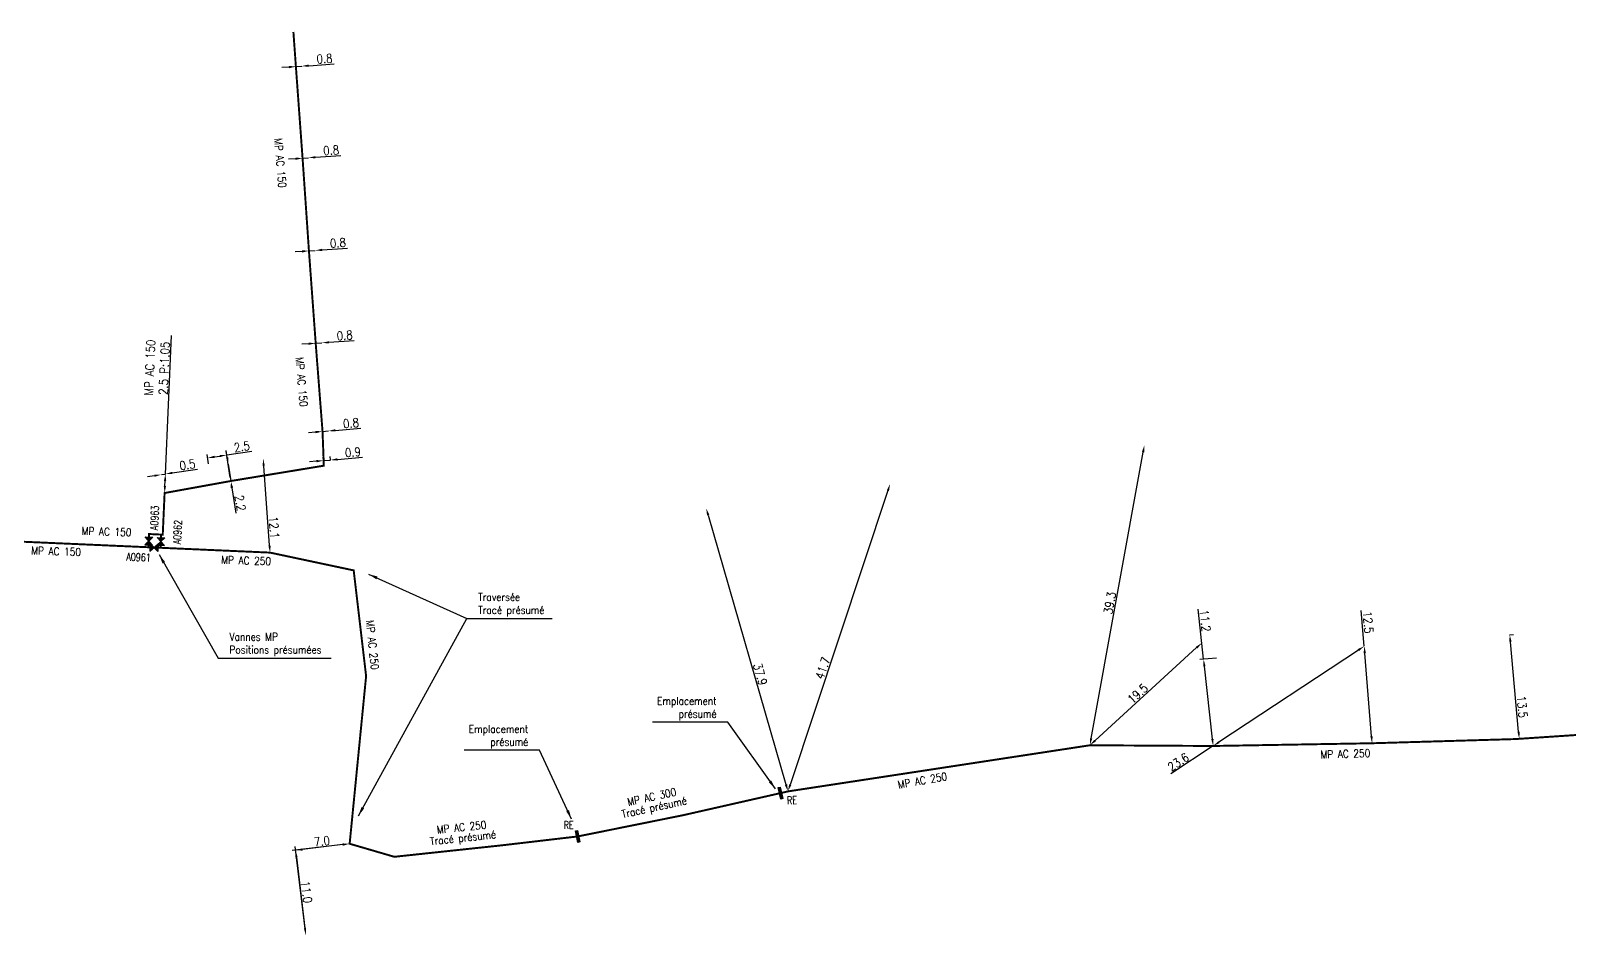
# Model space of a CAD drawing. Header units: millimetres. Extents: x 184000 to 185000, y 128000 to 129000.
# Drawn here: x 184801.1 to 185000.1, y 128883.7 to 129000.1 of the extents above; entities that cross this region are included whole.
import ezdxf
from ezdxf.enums import TextEntityAlignment as Align

# ---------------------------------------------------------------- set-up
doc = ezdxf.new("R2010")
doc.units = ezdxf.units.MM
doc.header["$PDMODE"] = 34
doc.layers.get('0').update_dxf_attribs({"linetype": 'CONTINUOUS'})
doc.layers.get('DEFPOINTS').update_dxf_attribs({"linetype": 'CONTINUOUS'})
for name, color, linetype in [('G_120', 4, 'CONTINUOUS'), ('G_300', 7, 'CONTINUOUS'), ('G_340', 7, 'CONTINUOUS')]:
    doc.layers.add(name, color=color, linetype=linetype)
doc.styles.get("Standard").update_dxf_attribs({"font": 'romans.shx', "width": 0.85})
doc.linetypes.add('G_typB_AP', pattern='A,5,-0.3,["o",Standard,S=1.5,R=0,X=0,Y=-0.5],-1.65', length=6.95)
doc.dimstyles.get("Standard").update_dxf_attribs({"dimtxt": 1.5, "dimasz": 1.2, "dimexe": 0.625, "dimexo": 0.625, "dimgap": 0.25, "dimtad": 1, "dimdec": 1, "dimzin": 0, "dimdsep": 46, "dimtxsty": 'Standard', "dimcen": -0.5, "dimadec": 0, "dimazin": 0, "dimtfac": 1, "dimtdec": 1, "dimtmove": 0, "dimatfit": 3, "dimfxl": 0, "dimtolj": 1, "dimtzin": 0, "dimarcsym": 0})

# ---------------------------------------------------------------- blocks, each defined once
blk = doc.blocks.new('G_300_04')
at = {"linetype": 'Continuous'}
h = blk.add_hatch(color=0, dxfattribs=at)
h.paths.add_polyline_path([(-0.5, 0.5), (-0.5, -0.5), (0, 0)])
h.paths.add_polyline_path([(0.5, 0.5), (0, 0), (0.5, -0.5)])
at = {"color": 0, "linetype": 'Continuous', "flags": 128}
blk.add_lwpolyline([(-0.5, -0.5), (0.5, 0.5), (0.5, -0.5), (-0.5, 0.5)], close=True, dxfattribs=at)
at = {"color": 0, "linetype": 'Continuous', "width": 0.75}
blk.add_attdef('NUM', text='', height=1, dxfattribs=at).set_placement((0, 1.78), align=Align.MIDDLE_CENTER)
at = {"color": 0, "linetype": 'Continuous', "width": 0.75, "flags": 3}
for tag, p in [('DEF_LEG', (0, -5)), ('DEF_COUP', (0, -7.5)), ('DEF_TYPE', (0, -10))]:
    blk.add_attdef(tag, text='', height=1.2, dxfattribs=at).set_placement(p, align=Align.MIDDLE)
blk = doc.blocks.new('G_340_17')
at = {"linetype": 'Continuous'}
blk.add_hatch(color=0, dxfattribs=at).paths.add_polyline_path([(0.125, 0.75), (-0.125, 0.75), (-0.125, -0.75), (0.125, -0.75)])
at = {"color": 0, "linetype": 'Continuous'}
blk.add_lwpolyline([(-0.125, 0.75), (0.125, 0.75), (0.125, -0.75), (-0.125, -0.75)], close=True, dxfattribs=at)
at = {"color": 0, "linetype": 'Continuous', "width": 0.75}
for tag, height, flags, p in [('RE', 1, 8, (0, 2.5)), ('DEF_LEG', 1.2, 3, (0, -5)), ('DEF_COUP', 1.2, 3, (0, -7.5)), ('DEF_TYPE', 1.2, 3, (0, -10))]:
    blk.add_attdef(tag, text='', height=height, dxfattribs=dict(at, flags=flags)).set_placement(p, align=Align.MIDDLE)
blk = doc.blocks.new('*D260')
at = {"layer": 'DEFPOINTS', "color": 0, "linetype": 'Continuous', "transparency": 16777216}
for p in [(184835.2, 128995.53), (184835.95, 128995.59), (184835.95, 128995.59)]:
    blk.add_point(p, dxfattribs=at)
at = {"layer": 'G_120', "color": 0, "linetype": 'Continuous', "lineweight": -2, "transparency": 16777216}
for p, q in [((184836.85, 128995.65), (184840.12, 128995.89)), ((184834.31, 128995.47), (184833.41, 128995.4)), ((184835.2, 128995.53), (184835.95, 128995.59))]:
    blk.add_line(p, q, dxfattribs=at)
at = {"layer": 'G_120', "color": 0, "linetype": 'Continuous', "transparency": 16777216}
for points in [[(184836.84, 128995.8), (184836.86, 128995.5), (184835.95, 128995.59)], [(184834.29, 128995.62), (184834.32, 128995.32), (184835.2, 128995.53)]]:
    blk.add_solid(points, dxfattribs=at)
at = {"layer": 'G_120', "color": 0, "linetype": 'Continuous', "transparency": 16777216, "insert": (184838.88, 128996.55), "char_height": 1.125, "attachment_point": 5, "rotation": 4.1729}
blk.add_mtext('\\A1;0.8', dxfattribs=at)
blk = doc.blocks.new('*D261')
at = {"layer": 'DEFPOINTS', "color": 0, "linetype": 'Continuous', "transparency": 16777216}
for p in [(184836.81, 128983.79), (184836.81, 128983.79), (184836.06, 128983.73)]:
    blk.add_point(p, dxfattribs=at)
at = {"layer": 'G_120', "color": 0, "linetype": 'Continuous', "lineweight": -2, "transparency": 16777216}
for p, q in [((184836.06, 128983.73), (184836.81, 128983.79)), ((184837.71, 128983.85), (184840.98, 128984.09)), ((184835.17, 128983.67), (184834.27, 128983.6))]:
    blk.add_line(p, q, dxfattribs=at)
at = {"layer": 'G_120', "color": 0, "linetype": 'Continuous', "transparency": 16777216}
for points in [[(184835.16, 128983.82), (184835.18, 128983.52), (184836.06, 128983.73)], [(184837.7, 128984), (184837.72, 128983.71), (184836.81, 128983.79)]]:
    blk.add_solid(points, dxfattribs=at)
at = {"layer": 'G_120', "color": 0, "linetype": 'Continuous', "transparency": 16777216, "insert": (184839.74, 128984.75), "char_height": 1.125, "attachment_point": 5, "rotation": 4.1729}
blk.add_mtext('\\A1;0.8', dxfattribs=at)
blk = doc.blocks.new('*D262')
at = {"layer": 'DEFPOINTS', "color": 0, "linetype": 'Continuous', "transparency": 16777216}
for p in [(184836.88, 128971.8), (184837.68, 128971.86), (184837.68, 128971.86)]:
    blk.add_point(p, dxfattribs=at)
at = {"layer": 'G_120', "color": 0, "linetype": 'Continuous', "lineweight": -2, "transparency": 16777216}
for p, q in [((184836.88, 128971.8), (184837.68, 128971.86)), ((184838.58, 128971.93), (184841.85, 128972.17)), ((184835.99, 128971.74), (184835.09, 128971.67))]:
    blk.add_line(p, q, dxfattribs=at)
at = {"layer": 'G_120', "color": 0, "linetype": 'Continuous', "transparency": 16777216}
for points in [[(184835.98, 128971.89), (184836, 128971.59), (184836.88, 128971.8)], [(184838.57, 128972.08), (184838.59, 128971.78), (184837.68, 128971.86)]]:
    blk.add_solid(points, dxfattribs=at)
at = {"layer": 'G_120', "color": 0, "linetype": 'Continuous', "transparency": 16777216, "insert": (184840.61, 128972.83), "char_height": 1.125, "attachment_point": 5, "rotation": 4.1729}
blk.add_mtext('\\A1;0.8', dxfattribs=at)
blk = doc.blocks.new('*D264')
at = {"layer": 'DEFPOINTS', "color": 0, "linetype": 'Continuous', "transparency": 16777216}
for p in [(184830.99, 128945.02), (184830.99, 128945.02), (184831.87, 128932.95)]:
    blk.add_point(p, dxfattribs=at)
at = {"layer": 'G_120', "color": 0, "linetype": 'Continuous', "lineweight": -2, "transparency": 16777216}
blk.add_line((184831.81, 128933.85), (184831.06, 128944.12), dxfattribs=at)
at = {"layer": 'G_120', "color": 0, "linetype": 'Continuous', "transparency": 16777216}
for points in [[(184831.21, 128944.13), (184830.91, 128944.11), (184830.99, 128945.02)], [(184831.96, 128933.86), (184831.66, 128933.84), (184831.87, 128932.95)]]:
    blk.add_solid(points, dxfattribs=at)
at = {"layer": 'G_120', "color": 0, "linetype": 'Continuous', "transparency": 16777216, "insert": (184832.39, 128936.19), "char_height": 1.125, "attachment_point": 5, "rotation": 274.1586}
blk.add_mtext('\\A1;12.1', dxfattribs=at)
blk = doc.blocks.new('*D265')
at = {"layer": 'DEFPOINTS', "color": 0, "linetype": 'Continuous', "transparency": 16777216}
for p in [(184817.89, 128942.99), (184817.89, 128942.99), (184818.4, 128943.06)]:
    blk.add_point(p, dxfattribs=at)
at = {"layer": 'G_120', "color": 0, "linetype": 'Continuous', "lineweight": -2, "transparency": 16777216}
for p, q in [((184817, 128942.85), (184816.11, 128942.71)), ((184817.89, 128942.99), (184818.4, 128943.06)), ((184819.29, 128943.2), (184822.53, 128943.7))]:
    blk.add_line(p, q, dxfattribs=at)
at = {"layer": 'G_120', "color": 0, "linetype": 'Continuous', "transparency": 16777216}
for points in [[(184816.98, 128943), (184817.02, 128942.7), (184817.89, 128942.99)], [(184819.27, 128943.35), (184819.32, 128943.05), (184818.4, 128943.06)]]:
    blk.add_solid(points, dxfattribs=at)
at = {"layer": 'G_120', "color": 0, "linetype": 'Continuous', "transparency": 16777216, "insert": (184821.24, 128944.26), "char_height": 1.125, "attachment_point": 5, "rotation": 8.7278}
blk.add_mtext('\\A1;0.5', dxfattribs=at)
blk = doc.blocks.new('*D266')
at = {"layer": 'DEFPOINTS', "color": 0, "linetype": 'Continuous', "transparency": 16777216}
for p in [(184818.4, 128943.06), (184818.4, 128943.06), (184818.3, 128940.62)]:
    blk.add_point(p, dxfattribs=at)
at = {"layer": 'G_120', "color": 0, "linetype": 'Continuous', "lineweight": -2, "transparency": 16777216}
for p, q in [((184818.4, 128943.06), (184819.19, 128960.92)), ((184818.34, 128941.52), (184818.36, 128942.17))]:
    blk.add_line(p, q, dxfattribs=at)
at = {"layer": 'G_120', "color": 0, "linetype": 'Continuous', "transparency": 16777216}
for points in [[(184818.21, 128942.17), (184818.51, 128942.16), (184818.4, 128943.06)], [(184818.19, 128941.52), (184818.48, 128941.51), (184818.3, 128940.62)]]:
    blk.add_solid(points, dxfattribs=at)
at = {"layer": 'G_120', "color": 0, "linetype": 'Continuous', "transparency": 16777216, "insert": (184817.32, 128956.73), "char_height": 1.125, "attachment_point": 5, "rotation": 87.4781}
blk.add_mtext('\\A1;MP AC 150\\P2.5 P:1.05', dxfattribs=at)
blk = doc.blocks.new('*D267')
at = {"layer": 'DEFPOINTS', "color": 0, "linetype": 'Continuous', "transparency": 16777216}
for p in [(184823.84, 128945.14), (184824.03, 128943.93), (184826.83, 128942.17)]:
    blk.add_point(p, dxfattribs=at)
at = {"layer": 'G_120', "color": 0, "linetype": 'Continuous', "lineweight": -2, "transparency": 16777216}
for p, q in [((184826.76, 128942.63), (184826.23, 128945.99)), ((184826.31, 128945.52), (184829.54, 128946.03)), ((184823.95, 128944.39), (184823.76, 128945.6)), ((184824.73, 128945.28), (184825.42, 128945.38))]:
    blk.add_line(p, q, dxfattribs=at)
at = {"layer": 'G_120', "color": 0, "linetype": 'Continuous', "transparency": 16777216}
for points in [[(184824.7, 128945.42), (184824.75, 128945.13), (184823.84, 128945.14)], [(184825.39, 128945.53), (184825.44, 128945.24), (184826.31, 128945.52)]]:
    blk.add_solid(points, dxfattribs=at)
at = {"layer": 'G_120', "color": 0, "linetype": 'Continuous', "transparency": 16777216, "insert": (184828.25, 128946.59), "char_height": 1.125, "attachment_point": 5, "rotation": 8.9206}
blk.add_mtext('\\A1;2.5', dxfattribs=at)
blk = doc.blocks.new('*D268')
at = {"layer": 'DEFPOINTS', "color": 0, "linetype": 'Continuous', "transparency": 16777216}
for p in [(184826.5, 128944.32), (184826.5, 128944.32), (184826.83, 128942.17)]:
    blk.add_point(p, dxfattribs=at)
at = {"layer": 'G_120', "color": 0, "linetype": 'Continuous', "lineweight": -2, "transparency": 16777216}
for p, q in [((184826.36, 128945.2), (184826.22, 128946.09)), ((184826.5, 128944.32), (184826.83, 128942.17)), ((184826.97, 128941.28), (184827.48, 128938.04))]:
    blk.add_line(p, q, dxfattribs=at)
at = {"layer": 'G_120', "color": 0, "linetype": 'Continuous', "transparency": 16777216}
for points in [[(184826.5, 128945.23), (184826.21, 128945.18), (184826.5, 128944.32)], [(184827.12, 128941.31), (184826.82, 128941.26), (184826.83, 128942.17)]]:
    blk.add_solid(points, dxfattribs=at)
at = {"layer": 'G_120', "color": 0, "linetype": 'Continuous', "transparency": 16777216, "insert": (184828.04, 128939.33), "char_height": 1.125, "attachment_point": 5, "rotation": 278.9206}
blk.add_mtext('\\A1;2.2', dxfattribs=at)
blk = doc.blocks.new('*D269')
at = {"layer": 'DEFPOINTS', "color": 0, "linetype": 'Continuous', "transparency": 16777216}
for p in [(184835.17, 128894.62), (184842.12, 128895.46), (184836.48, 128883.7)]:
    blk.add_point(p, dxfattribs=at)
at = {"layer": 'G_120', "color": 0, "linetype": 'Continuous', "lineweight": -2, "transparency": 16777216}
for p, q in [((184836.42, 128884.16), (184835.11, 128895.09)), ((184841.22, 128895.35), (184836.06, 128894.73))]:
    blk.add_line(p, q, dxfattribs=at)
at = {"layer": 'G_120', "color": 0, "linetype": 'Continuous', "transparency": 16777216}
for points in [[(184836.04, 128894.88), (184836.08, 128894.58), (184835.17, 128894.62)], [(184841.21, 128895.5), (184841.24, 128895.2), (184842.12, 128895.46)]]:
    blk.add_solid(points, dxfattribs=at)
at = {"layer": 'G_120', "color": 0, "linetype": 'Continuous', "transparency": 16777216, "insert": (184838.55, 128895.78), "char_height": 1.125, "attachment_point": 5, "rotation": 6.8424}
blk.add_mtext('\\A1;7.0', dxfattribs=at)
blk = doc.blocks.new('*D270')
at = {"layer": 'DEFPOINTS', "color": 0, "linetype": 'Continuous', "transparency": 16777216}
for p in [(184842.12, 128895.46), (184836.48, 128883.7), (184836.48, 128883.7)]:
    blk.add_point(p, dxfattribs=at)
at = {"layer": 'G_120', "color": 0, "linetype": 'Continuous', "lineweight": -2, "transparency": 16777216}
for p, q in [((184841.65, 128895.4), (184834.7, 128894.57)), ((184835.27, 128893.73), (184836.37, 128884.59))]:
    blk.add_line(p, q, dxfattribs=at)
at = {"layer": 'G_120', "color": 0, "linetype": 'Continuous', "transparency": 16777216}
for points in [[(184835.42, 128893.75), (184835.13, 128893.71), (184835.17, 128894.62)], [(184836.52, 128884.61), (184836.22, 128884.58), (184836.48, 128883.7)]]:
    blk.add_solid(points, dxfattribs=at)
at = {"layer": 'G_120', "color": 0, "linetype": 'Continuous', "transparency": 16777216, "insert": (184836.57, 128889.25), "char_height": 1.125, "attachment_point": 5, "rotation": 276.8424}
blk.add_mtext('\\A1;11.0', dxfattribs=at)
blk = doc.blocks.new('*D271')
at = {"layer": 'DEFPOINTS', "color": 0, "linetype": 'Continuous', "transparency": 16777216}
for p in [(184888.02, 128938.64), (184898.54, 128902.2), (184898.54, 128902.2)]:
    blk.add_point(p, dxfattribs=at)
at = {"layer": 'G_120', "color": 0, "linetype": 'Continuous', "lineweight": -2, "transparency": 16777216}
blk.add_line((184888.27, 128937.78), (184898.29, 128903.07), dxfattribs=at)
at = {"layer": 'G_120', "color": 0, "linetype": 'Continuous', "transparency": 16777216}
for points in [[(184888.42, 128937.82), (184888.13, 128937.74), (184888.02, 128938.64)], [(184898.44, 128903.11), (184898.15, 128903.03), (184898.54, 128902.2)]]:
    blk.add_solid(points, dxfattribs=at)
at = {"layer": 'G_120', "color": 0, "linetype": 'Continuous', "transparency": 16777216, "insert": (184894.97, 128917.28), "char_height": 1.125, "attachment_point": 5, "rotation": 286.1024}
blk.add_mtext('\\A1;37.9', dxfattribs=at)
blk = doc.blocks.new('*D272')
at = {"layer": 'DEFPOINTS', "color": 0, "linetype": 'Continuous', "transparency": 16777216}
for p in [(184911.69, 128941.78), (184898.54, 128902.2), (184898.54, 128902.2)]:
    blk.add_point(p, dxfattribs=at)
at = {"layer": 'G_120', "color": 0, "linetype": 'Continuous', "lineweight": -2, "transparency": 16777216}
blk.add_line((184911.41, 128940.93), (184898.83, 128903.06), dxfattribs=at)
at = {"layer": 'G_120', "color": 0, "linetype": 'Continuous', "transparency": 16777216}
for points in [[(184911.27, 128940.98), (184911.55, 128940.88), (184911.69, 128941.78)], [(184898.69, 128903.1), (184898.97, 128903.01), (184898.54, 128902.2)]]:
    blk.add_solid(points, dxfattribs=at)
at = {"layer": 'G_120', "color": 0, "linetype": 'Continuous', "transparency": 16777216, "insert": (184903.03, 128918.08), "char_height": 1.125, "attachment_point": 5, "rotation": 71.6215}
blk.add_mtext('\\A1;41.7', dxfattribs=at)
blk = doc.blocks.new('*D273')
at = {"layer": 'DEFPOINTS', "color": 0, "linetype": 'Continuous', "transparency": 16777216}
for p in [(184944.42, 128946.77), (184944.42, 128946.77), (184937.41, 128908.14)]:
    blk.add_point(p, dxfattribs=at)
at = {"layer": 'G_120', "color": 0, "linetype": 'Continuous', "lineweight": -2, "transparency": 16777216}
blk.add_line((184937.57, 128909.03), (184944.26, 128945.88), dxfattribs=at)
at = {"layer": 'G_120', "color": 0, "linetype": 'Continuous', "transparency": 16777216}
for points in [[(184944.11, 128945.91), (184944.41, 128945.86), (184944.42, 128946.77)], [(184937.43, 128909.05), (184937.72, 128909), (184937.41, 128908.14)]]:
    blk.add_solid(points, dxfattribs=at)
at = {"layer": 'G_120', "color": 0, "linetype": 'Continuous', "transparency": 16777216, "insert": (184939.98, 128926.46), "char_height": 1.125, "attachment_point": 5, "rotation": 79.7149}
blk.add_mtext('\\A1;39.3', dxfattribs=at)
blk = doc.blocks.new('*D274')
at = {"layer": 'DEFPOINTS', "color": 0, "linetype": 'Continuous', "transparency": 16777216}
for p in [(184951.82, 128921.32), (184937.41, 128908.14), (184937.41, 128908.14)]:
    blk.add_point(p, dxfattribs=at)
at = {"layer": 'G_120', "color": 0, "linetype": 'Continuous', "lineweight": -2, "transparency": 16777216}
blk.add_line((184951.15, 128920.71), (184938.08, 128908.75), dxfattribs=at)
at = {"layer": 'G_120', "color": 0, "linetype": 'Continuous', "transparency": 16777216}
for points in [[(184951.05, 128920.82), (184951.25, 128920.6), (184951.82, 128921.32)], [(184937.98, 128908.86), (184938.18, 128908.64), (184937.41, 128908.14)]]:
    blk.add_solid(points, dxfattribs=at)
at = {"layer": 'G_120', "color": 0, "linetype": 'Continuous', "transparency": 16777216, "insert": (184943.57, 128914.79), "char_height": 1.125, "attachment_point": 5, "rotation": 42.4493}
blk.add_mtext('\\A1;19.5', dxfattribs=at)
blk = doc.blocks.new('*D275')
at = {"layer": 'DEFPOINTS', "color": 0, "linetype": 'Continuous', "transparency": 16777216}
for p in [(184838.79, 128944.34), (184839.65, 128944.87), (184839.68, 128944.42)]:
    blk.add_point(p, dxfattribs=at)
at = {"layer": 'G_120', "color": 0, "linetype": 'Continuous', "lineweight": -2, "transparency": 16777216}
for p, q in [((184837.86, 128944.72), (184836.96, 128944.64)), ((184838.75, 128944.81), (184838.72, 128945.26)), ((184838.75, 128944.79), (184839.65, 128944.87)), ((184839.65, 128944.89), (184839.62, 128945.34)), ((184840.55, 128944.95), (184843.77, 128945.24))]:
    blk.add_line(p, q, dxfattribs=at)
at = {"layer": 'G_120', "color": 0, "linetype": 'Continuous', "transparency": 16777216}
for points in [[(184837.84, 128944.87), (184837.87, 128944.57), (184838.75, 128944.79)], [(184840.53, 128945.1), (184840.56, 128944.8), (184839.65, 128944.87)]]:
    blk.add_solid(points, dxfattribs=at)
at = {"layer": 'G_120', "color": 0, "linetype": 'Continuous', "transparency": 16777216, "insert": (184842.54, 128945.88), "char_height": 1.125, "attachment_point": 5, "rotation": 5.0342}
blk.add_mtext('\\A1;0.9', dxfattribs=at)
blk = doc.blocks.new('*D276')
at = {"layer": 'DEFPOINTS', "color": 0, "linetype": 'Continuous', "transparency": 16777216}
for p in [(184838.63, 128948.55), (184839.38, 128948.61), (184839.38, 128948.61)]:
    blk.add_point(p, dxfattribs=at)
at = {"layer": 'G_120', "color": 0, "linetype": 'Continuous', "lineweight": -2, "transparency": 16777216}
for p, q in [((184837.73, 128948.47), (184836.84, 128948.39)), ((184838.63, 128948.55), (184839.38, 128948.61)), ((184840.27, 128948.69), (184843.54, 128948.98))]:
    blk.add_line(p, q, dxfattribs=at)
at = {"layer": 'G_120', "color": 0, "linetype": 'Continuous', "transparency": 16777216}
for points in [[(184837.72, 128948.62), (184837.75, 128948.32), (184838.63, 128948.55)], [(184840.26, 128948.84), (184840.29, 128948.54), (184839.38, 128948.61)]]:
    blk.add_solid(points, dxfattribs=at)
at = {"layer": 'G_120', "color": 0, "linetype": 'Continuous', "transparency": 16777216, "insert": (184842.29, 128949.62), "char_height": 1.125, "attachment_point": 5, "rotation": 5.0342}
blk.add_mtext('\\A1;0.8', dxfattribs=at)
blk = doc.blocks.new('*D277')
at = {"layer": 'DEFPOINTS', "color": 0, "linetype": 'Continuous', "transparency": 16777216}
for p in [(184837.75, 128959.91), (184838.55, 128959.96), (184838.55, 128959.96)]:
    blk.add_point(p, dxfattribs=at)
at = {"layer": 'G_120', "color": 0, "linetype": 'Continuous', "lineweight": -2, "transparency": 16777216}
for p, q in [((184837.75, 128959.91), (184838.55, 128959.96)), ((184839.45, 128960.03), (184842.72, 128960.25)), ((184836.85, 128959.85), (184835.96, 128959.78))]:
    blk.add_line(p, q, dxfattribs=at)
at = {"layer": 'G_120', "color": 0, "linetype": 'Continuous', "transparency": 16777216}
for points in [[(184836.84, 128959.99), (184836.86, 128959.7), (184837.75, 128959.91)], [(184839.44, 128960.17), (184839.46, 128959.88), (184838.55, 128959.96)]]:
    blk.add_solid(points, dxfattribs=at)
at = {"layer": 'G_120', "color": 0, "linetype": 'Continuous', "transparency": 16777216, "insert": (184841.48, 128960.92), "char_height": 1.125, "attachment_point": 5, "rotation": 3.97}
blk.add_mtext('\\A1;0.8', dxfattribs=at)
blk = doc.blocks.new('*D646')
at = {"layer": 'DEFPOINTS', "color": 0, "linetype": 'Continuous', "transparency": 16777216}
for p in [(184972.73, 128920.9), (184972.73, 128920.9), (184973.74, 128908.4)]:
    blk.add_point(p, dxfattribs=at)
at = {"layer": 'G_120', "color": 0, "linetype": 'Continuous', "lineweight": -2, "transparency": 16777216}
for p, q in [((184972.73, 128920.9), (184972.35, 128925.49)), ((184973.66, 128909.29), (184972.8, 128920))]:
    blk.add_line(p, q, dxfattribs=at)
at = {"layer": 'G_120', "color": 0, "linetype": 'Continuous', "transparency": 16777216}
for points in [[(184972.95, 128920.01), (184972.65, 128919.99), (184972.73, 128920.9)], [(184973.81, 128909.31), (184973.51, 128909.28), (184973.74, 128908.4)]]:
    blk.add_solid(points, dxfattribs=at)
at = {"layer": 'G_120', "color": 0, "linetype": 'Continuous', "transparency": 16777216, "insert": (184973.23, 128923.98), "char_height": 1.125, "attachment_point": 5, "rotation": 274.6201}
blk.add_mtext('\\A1;12.5', dxfattribs=at)
blk = doc.blocks.new('*D647')
at = {"layer": 'DEFPOINTS', "color": 0, "linetype": 'Continuous', "transparency": 16777216}
for p in [(184990.96, 128922.33), (184991.46, 128922.38), (184992.19, 128908.94)]:
    blk.add_point(p, dxfattribs=at)
at = {"layer": 'G_120', "color": 0, "linetype": 'Continuous', "lineweight": -2, "transparency": 16777216}
for p, q in [((184991.43, 128922.38), (184991.92, 128922.42)), ((184992.6, 128909.88), (184991.54, 128921.48)), ((184992.65, 128908.98), (184993.14, 128909.03))]:
    blk.add_line(p, q, dxfattribs=at)
at = {"layer": 'G_120', "color": 0, "linetype": 'Continuous', "transparency": 16777216}
for points in [[(184991.69, 128921.5), (184991.39, 128921.47), (184991.46, 128922.38)], [(184992.75, 128909.89), (184992.45, 128909.87), (184992.68, 128908.98)]]:
    blk.add_solid(points, dxfattribs=at)
at = {"layer": 'G_120', "color": 0, "linetype": 'Continuous', "transparency": 16777216, "insert": (184993.06, 128913.1), "char_height": 1.125, "attachment_point": 5, "rotation": 275.212}
blk.add_mtext('\\A1;13.5', dxfattribs=at)
blk = doc.blocks.new('*D688')
at = {"layer": 'DEFPOINTS', "color": 0, "linetype": 'Continuous', "transparency": 16777216}
for p in [(184952.05, 128919.21), (184954.17, 128919.38), (184953.28, 128908.05)]:
    blk.add_point(p, dxfattribs=at)
at = {"layer": 'G_120', "color": 0, "linetype": 'Continuous', "lineweight": -2, "transparency": 16777216}
for p, q in [((184952.05, 128919.21), (184951.34, 128925.67)), ((184953.71, 128919.34), (184951.58, 128919.17)), ((184953.18, 128908.94), (184952.15, 128918.32))]:
    blk.add_line(p, q, dxfattribs=at)
at = {"layer": 'G_120', "color": 0, "linetype": 'Continuous', "transparency": 16777216}
for points in [[(184952.3, 128918.33), (184952, 128918.3), (184952.05, 128919.21)], [(184953.33, 128908.96), (184953.03, 128908.93), (184953.28, 128908.05)]]:
    blk.add_solid(points, dxfattribs=at)
at = {"layer": 'G_120', "color": 0, "linetype": 'Continuous', "transparency": 16777216, "insert": (184952.25, 128924.19), "char_height": 1.125, "attachment_point": 5, "rotation": 276.3}
blk.add_mtext('\\A1;11.2', dxfattribs=at)
blk = doc.blocks.new('*D689')
at = {"layer": 'DEFPOINTS', "color": 0, "linetype": 'Continuous', "transparency": 16777216}
for p in [(184972.73, 128920.9), (184953.28, 128908.05), (184953.28, 128908.05)]:
    blk.add_point(p, dxfattribs=at)
at = {"layer": 'G_120', "color": 0, "linetype": 'Continuous', "lineweight": -2, "transparency": 16777216}
for p, q in [((184971.98, 128920.4), (184954.03, 128908.54)), ((184953.28, 128908.05), (184947.84, 128904.45))]:
    blk.add_line(p, q, dxfattribs=at)
at = {"layer": 'G_120', "color": 0, "linetype": 'Continuous', "transparency": 16777216}
for points in [[(184971.89, 128920.53), (184972.06, 128920.28), (184972.73, 128920.9)], [(184953.95, 128908.67), (184954.11, 128908.42), (184953.28, 128908.05)]]:
    blk.add_solid(points, dxfattribs=at)
at = {"layer": 'G_120', "color": 0, "linetype": 'Continuous', "transparency": 16777216, "insert": (184948.79, 128905.98), "char_height": 1.125, "attachment_point": 5, "rotation": 33.4547}
blk.add_mtext('\\A1;23.6', dxfattribs=at)

msp = doc.modelspace()

# ---------------------------------------------------------------- linework, layer by layer
at = {"layer": 'G_120', "linetype": 'G_typB_AP', "ltscale": 0.5, "const_width": 0.25}
for points in [[(184816.28, 128934.94), (184816.3, 128935.34), (184817.86, 128935.27), (184818.06, 128935.26), (184818.3, 128940.62), (184826.83, 128942.17), (184838.79, 128944.14), (184838.79, 128944.34), (184838.63, 128948.55), (184837.75, 128959.91), (184836.88, 128971.8), (184836.06, 128983.73), (184835.2, 128995.53), (184834.88, 129000)], [(184816.43, 128933.63), (184816.22, 128933.64), (184794.62, 128934.59), (184777.45, 128933.14), (184777.45, 128933.14), (184777.45, 128933.14), (184752.31, 128929.27), (184748.21, 128928.64), (184750.44, 128914.58)], [(185000, 128909.46), (184992.19, 128908.94), (184973.74, 128908.4), (184953.28, 128908.05), (184937.41, 128908.14), (184898.54, 128902.2), (184897.58, 128901.98), (184885.02, 128899.13), (184871.47, 128896.4), (184861.74, 128895.26), (184847.87, 128893.78), (184842.12, 128895.46), (184844.24, 128917.05), (184842.64, 128930.66), (184831.87, 128932.95), (184817.79, 128933.57), (184817.43, 128933.59)]]:
    msp.add_lwpolyline(points, dxfattribs=at)
at = {"layer": 'G_120', "linetype": 'G_typB_AP', "ltscale": 0.5, "const_width": 0.25, "flags": 128}
for points in [[(184816.22, 128933.64), (184816.24, 128933.94)], [(184817.8, 128933.87), (184817.79, 128933.57)], [(184817.86, 128935.27), (184817.84, 128934.87)]]:
    msp.add_lwpolyline(points, dxfattribs=at)

# ---------------------------------------------------------------- block references
at = {"layer": 'G_300', "ltscale": 0.5}
ref = msp.add_blockref('G_300_04', (184816.26, 128934.44), dxfattribs=dict(at, rotation=87.47805538096375))
ref.add_attrib('NUM', 'A0963', dxfattribs={"layer": '0', "color": 0, "linetype": 'Continuous', "height": 1, "rotation": 87.4781, "width": 0.75}).set_placement((184817.01, 128937.42), align=Align.MIDDLE_CENTER)
ref = msp.add_blockref('G_300_04', (184817.82, 128934.37), dxfattribs=dict(at, rotation=87.47805538108605))
ref.add_attrib('NUM', 'A0962', dxfattribs={"layer": '0', "color": 0, "linetype": 'Continuous', "height": 1, "rotation": 87.4781, "width": 0.75}).set_placement((184819.96, 128935.58), align=Align.MIDDLE_CENTER)
ref = msp.add_blockref('G_300_04', (184816.93, 128933.61), dxfattribs=dict(at, rotation=357.4780553798369))
ref.add_attrib('NUM', 'A0961', dxfattribs={"layer": '0', "color": 0, "linetype": 'Continuous', "height": 1, "rotation": 357.4781, "width": 0.75}).set_placement((184814.95, 128932.36), align=Align.MIDDLE_CENTER)
at = {"layer": 'G_340', "ltscale": 0.5}
ref = msp.add_blockref('G_340_17', (184897.58, 128901.98), dxfattribs=dict(at, rotation=12.81766304341562))
ref.add_attrib('RE', 'RE', dxfattribs={"layer": '0', "color": 0, "linetype": 'Continuous', "height": 1, "rotation": 1.4349, "width": 0.75}).set_placement((184899.07, 128901.07), align=Align.MIDDLE)
ref = msp.add_blockref('G_340_17', (184871.47, 128896.4), dxfattribs=dict(at, rotation=11.38278808853289))
ref.add_attrib('RE', 'RE', dxfattribs={"layer": '0', "color": 0, "linetype": 'Continuous', "height": 1, "width": 0.75}).set_placement((184870.32, 128897.87), align=Align.MIDDLE)

# ---------------------------------------------------------------- texts
at = {"layer": 'G_120', "linetype": 'Continuous', "width": 0.85}
for s, rotation, p in [('MP AC 150', 274.9102, (184833.19, 128983.12)), ('MP AC 150', 274.9102, (184835.94, 128954.93)), ('MP AC 150', 358.1857, (184810.83, 128935.65)), ('MP AC 150', 358.1857, (184804.34, 128933.12)), ('MP AC 250', 358.1857, (184828.8, 128931.93)), ('MP AC 250', 275.9026, (184845.06, 128921.07)), ('MP AC 250', 1.6819, (184970.3, 128907.04)), ('MP AC 250', 10.0815, (184915.85, 128903.61)), ('MP AC 300', 12.2714, (184881.01, 128901.5)), ('Tracé présumé', 12.2714, (184881.36, 128899.99)), ('MP AC 250', 6.1252, (184856.53, 128897.59)), ('Tracé présumé', 6.1252, (184856.73, 128896.06))]:
    msp.add_text(s, height=1, rotation=rotation, dxfattribs=at).set_placement(p, align=Align.MIDDLE)
at = {"layer": 'G_120', "linetype": 'Continuous', "insert": (184858.67, 128926.23), "char_height": 1, "attachment_point": 4}
msp.add_mtext('Traversée\\PTracé présumé', dxfattribs=at)
at = {"layer": 'G_300', "linetype": 'Continuous', "insert": (184826.65, 128921.11), "char_height": 1, "attachment_point": 4}
msp.add_mtext('Vannes MP\\PPositions présumées', dxfattribs=at)
at = {"layer": 'G_340', "linetype": 'Continuous', "char_height": 1, "attachment_point": 6}
for insert in [(184889.35, 128912.85), (184865.11, 128909.24)]:
    msp.add_mtext('Emplacement\\Pprésumé', dxfattribs=dict(at, insert=insert))

# ---------------------------------------------------------------- dimensions: what is measured, and where the dimension line sits
at = {"layer": 'G_120', "linetype": 'Continuous'}
for base, p1, p2, angle, override, picture, middle in [((184835.95, 128995.59), (184835.2, 128995.53), (184835.95, 128995.59), 184.1729, {"dimscale": 0.75, "dimlfac": 1, "dimlunit": 2, "dimatfit": 0}, '*D260', (184838.93, 128995.81)), ((184836.8116, 128983.7894), (184836.0636, 128983.7348), (184836.8116, 128983.7894), 184.1729, {"dimscale": 0.75, "dimlfac": 1, "dimlunit": 2, "dimatfit": 0}, '*D261', (184839.793, 128984.0069)), ((184837.68, 128971.86), (184836.88, 128971.8), (184837.68, 128971.86), 184.1729, {"dimscale": 0.75, "dimlfac": 1, "dimlunit": 2, "dimatfit": 0}, '*D262', (184840.66, 128972.08)), ((184838.55, 128959.96), (184837.75, 128959.91), (184838.55, 128959.96), 183.97, {"dimscale": 0.75, "dimlfac": 1, "dimlunit": 2, "dimatfit": 0}, '*D277', (184841.53, 128960.17)), ((184839.38, 128948.61), (184838.63, 128948.55), (184839.38, 128948.61), 185.0342, {"dimscale": 0.75, "dimlfac": 1, "dimlunit": 2, "dimatfit": 0}, '*D276', (184842.36, 128948.88)), ((184823.84, 128945.14), (184826.83, 128942.17), (184824.03, 128943.93), 8.9206, {"dimscale": 0.75}, '*D267', (184828.37, 128945.85)), ((184826.5, 128944.32), (184826.83, 128942.17), (184826.5, 128944.32), 278.9206, {"dimscale": 0.75}, '*D268', (184827.3, 128939.22)), ((184839.65, 128944.87), (184838.79, 128944.34), (184839.68, 128944.42), 185.0342, {"dimscale": 0.75, "dimatfit": 0}, '*D275', (184842.61, 128945.13)), ((184944.42, 128946.77), (184937.41, 128908.14), (184944.42, 128946.77), 259.7149, {"dimscale": 0.75, "dimatfit": 0}, '*D273', (184940.71, 128926.33)), ((184817.89, 128942.99), (184818.4, 128943.06), (184817.89, 128942.99), 8.7278, {"dimscale": 0.75, "dimatfit": 0}, '*D265', (184821.36, 128943.52)), ((184830.99, 128945.02), (184831.87, 128932.95), (184830.99, 128945.02), 274.1586, {"dimscale": 0.75, "dimatfit": 0}, '*D264', (184831.64, 128936.14)), ((184898.54, 128902.2), (184911.69, 128941.78), (184898.54, 128902.2), 71.6215, {"dimscale": 0.75, "dimatfit": 0}, '*D272', (184903.74, 128917.85)), ((184898.54, 128902.2), (184888.02, 128938.64), (184898.54, 128902.2), 106.1024, {"dimscale": 0.75, "dimatfit": 0}, '*D271', (184894.25, 128917.07)), ((184952.05, 128919.21), (184953.28, 128908.05), (184954.17, 128919.38), 276.3, {"dimscale": 0.75}, '*D688', (184951.51, 128924.1)), ((184972.73, 128920.9), (184973.74, 128908.4), (184972.73, 128920.9), 274.6201, {"dimscale": 0.75}, '*D646', (184972.48, 128923.92)), ((184991.46, 128922.38), (184992.19, 128908.94), (184990.96, 128922.33), 275.212, {"dimscale": 0.75}, '*D647', (184992.31, 128913.03)), ((184937.41, 128908.14), (184951.82, 128921.32), (184937.41, 128908.14), 42.4493, {"dimscale": 0.75, "dimatfit": 0}, '*D274', (184944.08, 128914.24))]:
    dim = msp.add_linear_dim(base=base, p1=p1, p2=p2, angle=angle, dimstyle='Standard', override=override, dxfattribs=at)
    dim.commit()
    dim.dimension.update_dxf_attribs({"geometry": picture, "text_midpoint": middle, "dimtype": 160})
for base, p1, p2, angle, text, picture, middle in [((184818.4033, 128943.0646), (184818.2955, 128940.617), (184818.4033, 128943.0646), 267.4781, 'MP AC 150\\P<> P:1.05', '*D266', (184819.0019, 128956.6566)), ((184953.28, 128908.05), (184972.73, 128920.9), (184953.28, 128908.05), 33.4547, '23.6', '*D689', (184949.21, 128905.36))]:
    dim = msp.add_linear_dim(base=base, p1=p1, p2=p2, angle=angle, text=text, dimstyle='Standard', override={"dimscale": 0.75}, dxfattribs=at)
    dim.commit()
    dim.dimension.update_dxf_attribs({"geometry": picture, "text_midpoint": middle, "dimtype": 160})
for base, angle, override, picture, middle in [((184835.17, 128894.62), 6.8424, {"dimscale": 0.75, "dimatfit": 0}, '*D269', (184838.55, 128895.78)), ((184836.48, 128883.7), 96.8424, {"dimscale": 0.75}, '*D270', (184836.57, 128889.25))]:
    dim = msp.add_linear_dim(base=base, p1=(184842.12, 128895.46), p2=(184836.48, 128883.7), angle=angle, dimstyle='Standard', override=override, dxfattribs=at)
    dim.commit()
    dim.dimension.update_dxf_attribs({"geometry": picture, "text_midpoint": middle})

# ---------------------------------------------------------------- leaders
at = {"layer": 'G_120', "linetype": 'Continuous', "annotation_type": 0, "has_hookline": 1, "hookline_direction": 0, "text_width": 9.51}
msp.add_leader([(184844.54, 128930.18), (184857.22, 128924.48), (184858.42, 128924.48)], dimstyle='Standard', dxfattribs=at)
at = {"layer": 'G_120', "linetype": 'Continuous'}
msp.add_leader([(184843.24, 128899.04), (184857.22, 128924.48)], dimstyle='Standard', dxfattribs=at)
at = {"layer": 'G_300', "linetype": 'Continuous', "annotation_type": 0, "has_hookline": 1, "hookline_direction": 0, "text_width": 13.07}
msp.add_leader([(184817.6, 128932.69), (184825.2, 128919.36), (184826.4, 128919.36)], dimstyle='Standard', dxfattribs=at)
at = {"layer": 'G_340', "linetype": 'Continuous', "annotation_type": 0, "has_hookline": 1, "hookline_direction": 1, "text_width": 8.26}
for points in [[(184896.93, 128902.52), (184890.8, 128911.1), (184889.6, 128911.1)], [(184870.68, 128898.63), (184866.56, 128907.49), (184865.36, 128907.49)]]:
    msp.add_leader(points, dimstyle='Standard', dxfattribs=at)

doc.saveas('drawing.dxf')
